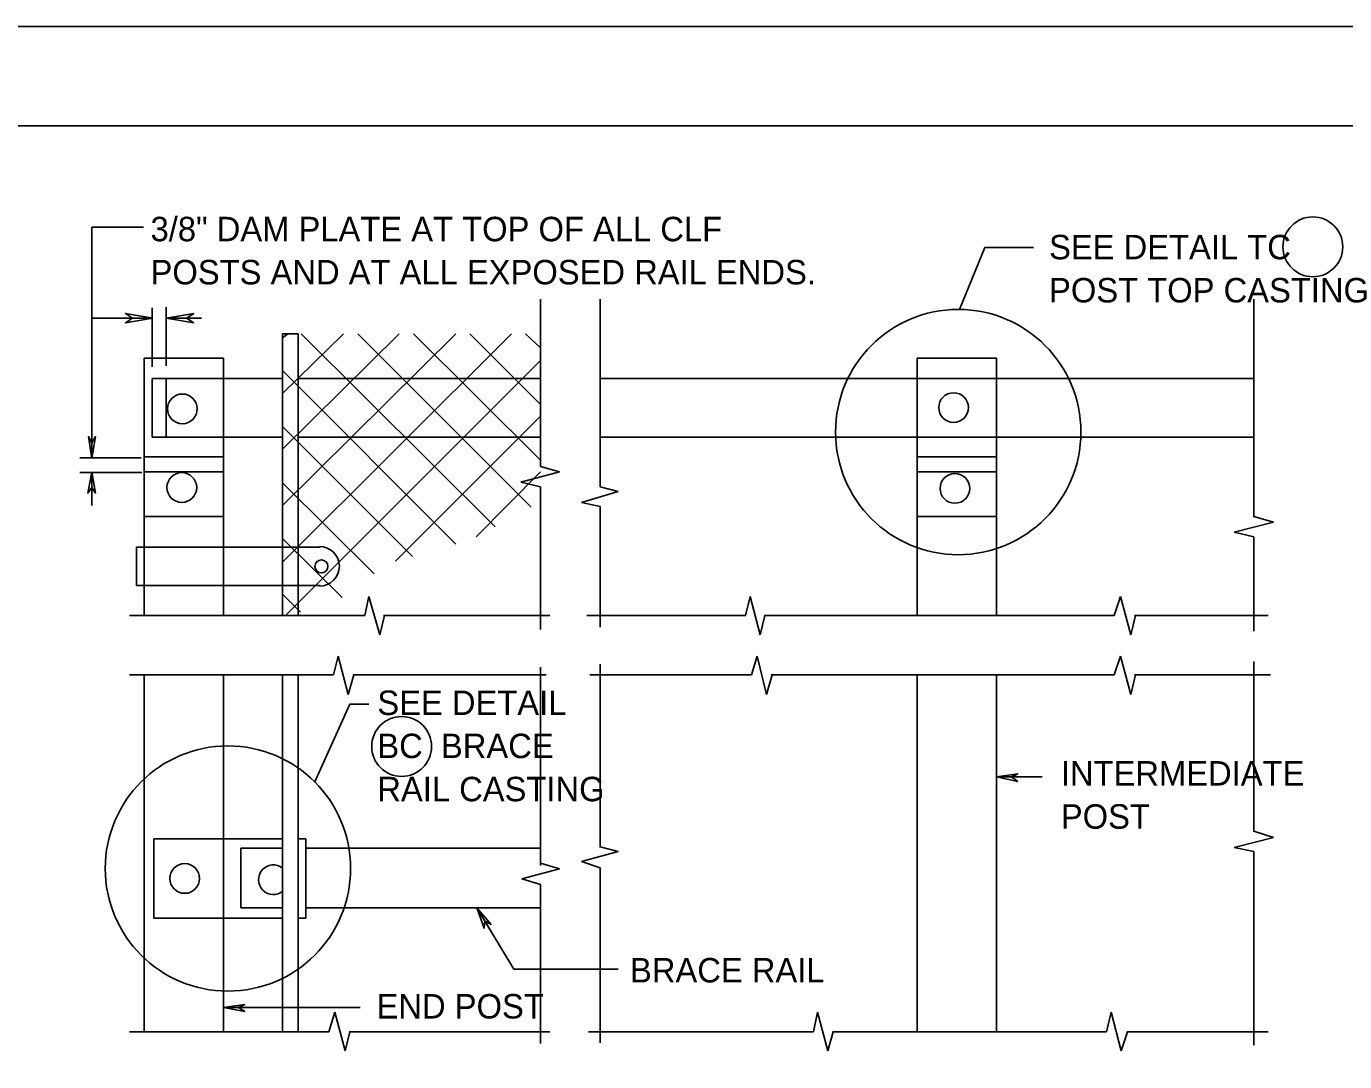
# Model space of a CAD drawing. Extents: x 528.16 to 531.11, y 154.41 to 156.24.
# Drawn here: x 528.923 to 529.474, y 155.809 to 156.242 of the extents above; entities that cross this region are included whole.
import ezdxf

# ---------------------------------------------------------------- set-up
doc = ezdxf.new("R2010")
doc.units = 0
for name, color, linetype in [('Level 1', 7, 'Continuous'), ('Level 2', 7, 'Continuous'), ('Level 41', 7, 'Continuous')]:
    doc.layers.add(name, color=color, linetype=linetype)

msp = doc.modelspace()

# ---------------------------------------------------------------- linework, layer by layer
at = {"layer": 'Level 1'}
for p, q in [((528.1555118110236, 156.24245406824147), (531.1138451443569, 156.24245406824147)), ((528.3421916010499, 156.20078740157481), (531.0921916010499, 156.20078740157481)), ((529.1459973753281, 156.0561023622047), (529.1299212598425, 156.0518372703412)), ((529.13812335958, 156.05839895013122), (529.1459973753281, 156.0561023622047)), ((529.1299212598425, 156.0518372703412), (529.13812335958, 156.0498687664042)), ((529.1706036745406, 156.04790026246718), (529.1551837270341, 156.04330708661416)), ((529.1630577427821, 156.0498687664042), (529.1706036745406, 156.04790026246718)), ((529.1551837270341, 156.04330708661416), (529.1630577427821, 156.04166666666666)), ((529.4445538057743, 156.03510498687663), (529.4363517060367, 156.03740157480314)), ((529.4281496062993, 156.03083989501312), (529.4445538057743, 156.03510498687663)), ((529.4363517060367, 156.0288713910761), (529.4281496062993, 156.03083989501312)), ((529.0646325459318, 155.99606299212599), (529.0662729658793, 156.00393700787401)), ((529.0662729658793, 156.00393700787401), (529.0708661417323, 155.98786089238845)), ((529.2237532808399, 155.99606299212599), (529.2257217847769, 156.00393700787401)), ((529.2257217847769, 156.00393700787401), (529.2299868766404, 155.98786089238845)), ((529.3779527559055, 155.99606299212599), (529.3805774278215, 156.00393700787401)), ((529.3805774278215, 156.00393700787401), (529.384842519685, 155.98786089238845)), ((529.0708661417323, 155.98786089238845), (529.0728346456693, 155.99606299212599)), ((529.2299868766404, 155.98786089238845), (529.2319553805775, 155.99606299212599)), ((529.384842519685, 155.98786089238845), (529.386811023622, 155.99606299212599)), ((529.0515091863517, 155.9711286089239), (529.0534776902887, 155.97900262467192)), ((529.0534776902887, 155.97900262467192), (529.0577427821522, 155.96292650918636)), ((529.2263779527559, 155.9711286089239), (529.2286745406824, 155.97900262467192)), ((529.2286745406824, 155.97900262467192), (529.2326115485564, 155.96292650918636)), ((529.3779527559055, 155.9711286089239), (529.3805774278215, 155.97900262467192)), ((529.3805774278215, 155.97900262467192), (529.384842519685, 155.96292650918636)), ((529.0577427821522, 155.96292650918636), (529.0600393700787, 155.9711286089239)), ((529.2326115485564, 155.96292650918636), (529.2349081364829, 155.9711286089239)), ((529.384842519685, 155.96292650918636), (529.386811023622, 155.9711286089239)), ((529.4445538057743, 155.9032152230971), (529.4363517060367, 155.90583989501312)), ((529.1706036745406, 155.89730971128608), (529.1630577427821, 155.8992782152231)), ((529.4281496062993, 155.8989501312336), (529.4445538057743, 155.9032152230971)), ((529.1551837270341, 155.89304461942257), (529.1706036745406, 155.89730971128608)), ((529.4363517060367, 155.89730971128608), (529.4281496062993, 155.8989501312336)), ((529.130249343832, 155.88582677165354), (529.1459973753281, 155.89009186351706)), ((529.1459973753281, 155.89009186351706), (529.13812335958, 155.89238845144357)), ((529.1630577427821, 155.89041994750656), (529.1551837270341, 155.89304461942257)), ((529.13812335958, 155.88353018372703), (529.130249343832, 155.88582677165354)), ((529.0521653543307, 155.83005249343833), (529.0495406824147, 155.82185039370077)), ((529.0564304461942, 155.81397637795274), (529.0521653543307, 155.83005249343833)), ((529.2522965879265, 155.82185039370077), (529.253937007874, 155.83005249343833)), ((529.253937007874, 155.83005249343833), (529.2582020997376, 155.81397637795274)), ((529.3746719160105, 155.82185039370077), (529.3766404199475, 155.83005249343833)), ((529.3766404199475, 155.83005249343833), (529.380905511811, 155.81397637795274)), ((529.0583989501313, 155.82185039370077), (529.0564304461942, 155.81397637795274)), ((529.2582020997376, 155.81397637795274), (529.260498687664, 155.82185039370077)), ((529.380905511811, 155.81397637795274), (529.383530183727, 155.82185039370077))]:
    msp.add_line(p, q, dxfattribs=at)
for points in [[(528.9760498687664, 156.12040682414698), (528.9645669291339, 156.122375328084), (528.9675196850394, 156.12040682414698), (528.9645669291339, 156.11843832020998)], [(528.9816272965879, 156.12040682414698), (528.9931102362204, 156.11843832020998), (528.9901574803149, 156.12040682414698), (528.9931102362204, 156.122375328084)], [(528.9504593175853, 156.06167979002623), (528.9520997375328, 156.07086614173227), (528.9504593175853, 156.06824146981626), (528.9491469816273, 156.07086614173227)], [(528.9504593175853, 156.0561023622047), (528.9488188976378, 156.04724409448818), (528.9504593175853, 156.0495406824147), (528.9520997375328, 156.04724409448818)], [(529.3287401574803, 155.9284776902887), (529.3375984251968, 155.9265091863517), (529.3349737532808, 155.9284776902887), (529.3375984251968, 155.9297900262467)], [(529.1115485564304, 155.873687664042), (529.114501312336, 155.86515748031496), (529.1148293963255, 155.86811023622047), (529.1174540682415, 155.86679790026247)], [(529.0055774278215, 155.83202099737534), (529.014435695538, 155.83038057742783), (529.011811023622, 155.83202099737534), (529.014435695538, 155.83333333333334)]]:
    msp.add_lwpolyline(points, close=True, dxfattribs=at)
at = {"layer": 'Level 2'}
for p, q in [((528.9504593175853, 156.15846456692913), (528.9721128608924, 156.15846456692913)), ((528.9504593175853, 156.06167979002623), (528.9504593175853, 156.15846456692913)), ((529.13812335958, 156.05839895013122), (529.13812335958, 156.128280839895)), ((529.1630577427821, 156.0498687664042), (529.1630577427821, 156.128280839895)), ((529.4363517060367, 156.03707349081364), (529.4363517060367, 156.128280839895)), ((528.9504593175853, 156.12040682414698), (528.9760498687664, 156.12040682414698)), ((528.9757217847769, 156.12040682414698), (528.9757217847769, 156.1246719160105)), ((528.9757217847769, 156.1000656167979), (528.9757217847769, 156.12040682414698)), ((528.9816272965879, 156.12040682414698), (528.9816272965879, 156.125)), ((528.9816272965879, 156.1003937007874), (528.9816272965879, 156.12040682414698)), ((528.9816272965879, 156.12040682414698), (528.9963910761155, 156.12040682414698)), ((529.0301837270341, 156.11384514435696), (529.0367454068241, 156.11384514435696)), ((529.0301837270341, 156.0246062992126), (529.0301837270341, 156.11384514435696)), ((529.0367454068241, 156.0246062992126), (529.0367454068241, 156.11384514435696)), ((528.9724409448819, 156.10367454068242), (529.0055774278215, 156.10367454068242)), ((528.9724409448819, 156.0249343832021), (528.9724409448819, 156.10367454068242)), ((529.0055774278215, 156.0249343832021), (529.0055774278215, 156.10367454068242)), ((529.2956036745406, 156.10367454068242), (529.3287401574803, 156.10367454068242)), ((529.2956036745406, 156.0249343832021), (529.2956036745406, 156.10367454068242)), ((529.3287401574803, 156.0249343832021), (529.3287401574803, 156.10367454068242)), ((528.9757217847769, 156.07053805774277), (528.9757217847769, 156.0951443569554)), ((528.9757217847769, 156.0951443569554), (529.0055774278215, 156.0951443569554)), ((528.9816272965879, 156.07053805774277), (528.9816272965879, 156.0951443569554)), ((529.0055774278215, 156.0951443569554), (529.0305118110236, 156.0951443569554)), ((529.0367454068241, 156.0951443569554), (529.13812335958, 156.0951443569554)), ((529.1630577427821, 156.0951443569554), (529.2956036745406, 156.0951443569554)), ((529.2956036745406, 156.0951443569554), (529.3287401574803, 156.0951443569554)), ((529.3287401574803, 156.0951443569554), (529.3599081364829, 156.0951443569554)), ((529.3599081364829, 156.0951443569554), (529.4363517060367, 156.0951443569554)), ((528.9757217847769, 156.07053805774277), (529.0055774278215, 156.07053805774277)), ((529.0055774278215, 156.07053805774277), (529.0301837270341, 156.07053805774277)), ((529.0367454068241, 156.07053805774277), (529.13812335958, 156.07053805774277)), ((529.1630577427821, 156.07053805774277), (529.2956036745406, 156.07053805774277)), ((529.2956036745406, 156.07053805774277), (529.3287401574803, 156.07053805774277)), ((529.3287401574803, 156.07053805774277), (529.3599081364829, 156.07053805774277)), ((529.3599081364829, 156.07053805774277), (529.4363517060367, 156.07053805774277)), ((528.9455380577427, 156.06200787401573), (528.9501312335958, 156.06200787401573)), ((528.9501312335958, 156.06200787401573), (528.9711286089239, 156.06200787401573)), ((528.9724409448819, 156.06233595800524), (529.0055774278215, 156.06233595800524)), ((529.2956036745406, 156.06233595800524), (529.3287401574803, 156.06233595800524)), ((528.9455380577427, 156.0557742782152), (528.9504593175853, 156.0557742782152)), ((528.9504593175853, 156.04199475065616), (528.9504593175853, 156.0561023622047)), ((528.9504593175853, 156.0557742782152), (528.9714566929134, 156.0557742782152)), ((528.9724409448819, 156.0561023622047), (529.0055774278215, 156.0561023622047)), ((529.2956036745406, 156.0561023622047), (529.3287401574803, 156.0561023622047)), ((529.13812335958, 155.99015748031496), (529.13812335958, 156.0498687664042)), ((528.9724409448819, 156.03740157480314), (529.0055774278215, 156.03740157480314)), ((529.1630577427821, 155.99114173228347), (529.1630577427821, 156.04166666666666)), ((529.2956036745406, 156.03740157480314), (529.3287401574803, 156.03740157480314)), ((529.4363517060367, 155.98950131233596), (529.4363517060367, 156.0288713910761)), ((528.9691601049868, 156.0246062992126), (529.0459317585302, 156.0246062992126)), ((528.9691601049868, 156.00853018372703), (528.9691601049868, 156.0246062992126)), ((528.9724409448819, 156.00853018372703), (528.9724409448819, 156.0249343832021)), ((529.0055774278215, 156.00853018372703), (529.0055774278215, 156.0249343832021)), ((529.0301837270341, 156.00853018372703), (529.0301837270341, 156.0246062992126)), ((529.0367454068241, 156.00853018372703), (529.0367454068241, 156.0246062992126)), ((529.2956036745406, 156.00853018372703), (529.2956036745406, 156.0249343832021)), ((529.3287401574803, 156.00853018372703), (529.3287401574803, 156.0249343832021)), ((528.9691601049868, 156.00853018372703), (529.0459317585302, 156.00853018372703)), ((528.9724409448819, 155.99606299212599), (528.9724409448819, 156.00853018372703)), ((529.0055774278215, 155.99606299212599), (529.0055774278215, 156.00853018372703)), ((529.0301837270341, 155.99606299212599), (529.0301837270341, 156.00853018372703)), ((529.0367454068241, 155.99606299212599), (529.0367454068241, 156.00853018372703)), ((529.2956036745406, 155.99606299212599), (529.2956036745406, 156.00853018372703)), ((529.3287401574803, 155.99606299212599), (529.3287401574803, 156.00853018372703)), ((528.9662073490814, 155.99606299212599), (529.0646325459318, 155.99606299212599)), ((529.0725065616798, 155.99606299212599), (529.1420603674541, 155.99606299212599)), ((529.1574803149606, 155.99606299212599), (529.2237532808399, 155.99606299212599)), ((529.2316272965879, 155.99606299212599), (529.3779527559055, 155.99606299212599)), ((529.3864829396325, 155.99606299212599), (529.4422572178478, 155.99606299212599)), ((529.3864829396325, 155.99606299212599), (529.4363517060367, 155.99606299212599)), ((529.4363517060367, 155.90551181102362), (529.4363517060367, 155.9767060367454)), ((528.9662073490814, 155.9711286089239), (529.0515091863517, 155.9711286089239)), ((528.9724409448819, 155.82185039370077), (528.9724409448819, 155.9711286089239)), ((529.0055774278215, 155.9025590551181), (529.0055774278215, 155.9711286089239)), ((529.0301837270341, 155.82152230971127), (529.0301837270341, 155.9711286089239)), ((529.0367454068241, 155.82185039370077), (529.0367454068241, 155.9711286089239)), ((529.0597112860893, 155.9711286089239), (529.1404199475065, 155.9711286089239)), ((529.13812335958, 155.89140419947506), (529.13812335958, 155.9744094488189)), ((529.13812335958, 155.89206036745406), (529.13812335958, 155.9711286089239)), ((529.1587926509186, 155.9711286089239), (529.2263779527559, 155.9711286089239)), ((529.1630577427821, 155.8989501312336), (529.1630577427821, 155.9757217847769)), ((529.2345800524935, 155.9711286089239), (529.3779527559055, 155.9711286089239)), ((529.262467191601, 155.9711286089239), (529.3779527559055, 155.9711286089239)), ((529.2956036745406, 155.82185039370077), (529.2956036745406, 155.9711286089239)), ((529.3287401574803, 155.9025590551181), (529.3287401574803, 155.9711286089239)), ((529.3864829396325, 155.9711286089239), (529.4432414698163, 155.9711286089239)), ((529.3864829396325, 155.9711286089239), (529.4363517060367, 155.9711286089239)), ((529.3287401574803, 155.9284776902887), (529.3477690288714, 155.9284776902887)), ((528.9763779527559, 155.86942257217848), (528.9763779527559, 155.9025590551181)), ((528.9763779527559, 155.9025590551181), (529.0305118110236, 155.9025590551181)), ((529.0055774278215, 155.86942257217848), (529.0055774278215, 155.9025590551181)), ((529.0367454068241, 155.9025590551181), (529.0400262467192, 155.9025590551181)), ((529.0400262467192, 155.86942257217848), (529.0400262467192, 155.9025590551181)), ((529.3287401574803, 155.86942257217848), (529.3287401574803, 155.9025590551181)), ((529.0127952755905, 155.873687664042), (529.0127952755905, 155.8986220472441)), ((529.0127952755905, 155.8986220472441), (529.0305118110236, 155.8986220472441)), ((529.0403543307086, 155.8986220472441), (529.13812335958, 155.8986220472441)), ((529.4363517060367, 155.81627296587925), (529.4363517060367, 155.89730971128608)), ((529.1630577427821, 155.81725721784775), (529.1630577427821, 155.89041994750656)), ((529.13812335958, 155.82185039370077), (529.13812335958, 155.88353018372703)), ((529.13812335958, 155.81692913385825), (529.13812335958, 155.88320209973753)), ((529.0127952755905, 155.873687664042), (529.0305118110236, 155.873687664042)), ((529.0403543307086, 155.873687664042), (529.13812335958, 155.873687664042)), ((528.9763779527559, 155.86942257217848), (529.0301837270341, 155.86942257217848)), ((529.0055774278215, 155.82185039370077), (529.0055774278215, 155.86942257217848)), ((529.0367454068241, 155.86942257217848), (529.0400262467192, 155.86942257217848)), ((529.3287401574803, 155.82185039370077), (529.3287401574803, 155.86942257217848)), ((529.0055774278215, 155.83202099737534), (529.0626640419947, 155.83202099737534)), ((528.9662073490814, 155.82185039370077), (529.0495406824147, 155.82185039370077)), ((529.0580708661417, 155.82185039370077), (529.0649606299213, 155.82185039370077)), ((529.0649606299213, 155.82185039370077), (529.1420603674541, 155.82185039370077)), ((529.1581364829397, 155.82185039370077), (529.2522965879265, 155.82185039370077)), ((529.2601706036745, 155.82185039370077), (529.3746719160105, 155.82185039370077)), ((529.262467191601, 155.82185039370077), (529.3740157480315, 155.82185039370077)), ((529.3832020997376, 155.82185039370077), (529.4363517060367, 155.82185039370077)), ((529.3838582677165, 155.82185039370077), (529.4422572178478, 155.82185039370077))]:
    msp.add_line(p, q, dxfattribs=at)
for points in [[(529.3133202099738, 156.1240157480315), (529.3238188976378, 156.1499343832021), (529.3441601049868, 156.1499343832021)], [(529.0301837270341, 156.01837270341207), (529.1259842519685, 156.11384514435696)], [(529.0301837270341, 156.04199475065616), (529.1026902887139, 156.11384514435696)], [(529.0301837270341, 156.06561679790025), (529.0790682414698, 156.11384514435696)], [(529.0301837270341, 156.08891076115486), (529.0557742782153, 156.11384514435696)], [(529.0301837270341, 156.11220472440945), (529.0324803149606, 156.11384514435696)], [(529.1190944881889, 156.03313648293963), (529.0380577427821, 156.11384514435696)], [(529.134186351706, 156.04133858267716), (529.0616797900262, 156.11384514435696)], [(529.13812335958, 156.06102362204723), (529.0849737532808, 156.11384514435696)], [(529.13812335958, 156.08431758530185), (529.1085958005249, 156.11384514435696)], [(529.13812335958, 156.10793963254594), (529.1318897637796, 156.11384514435696)], [(529.1026902887139, 156.0259186351706), (529.0301837270341, 156.0984251968504)], [(529.0314960629921, 155.99606299212599), (529.13812335958, 156.10269028871392)], [(529.0774278215223, 156.01870078740157), (529.13812335958, 156.07939632545933)], [(529.0846456692914, 156.02066929133858), (529.0301837270341, 156.0751312335958)], [(529.1112204724409, 156.0288713910761), (529.13812335958, 156.0561023622047)], [(529.0685695538058, 156.01345144356955), (529.0301837270341, 156.0515091863517)], [(529.0551181102362, 156.0036089238845), (529.0301837270341, 156.0282152230971)], [(529.0377296587926, 155.997375328084), (529.0301837270341, 156.00492125984252)], [(529.0436351706037, 155.9261811023622), (529.0583989501313, 155.95898950131235), (529.0662729658793, 155.95898950131235)], [(529.1115485564304, 155.873687664042), (529.126968503937, 155.8480971128609), (529.1706036745406, 155.8480971128609)]]:
    msp.add_lwpolyline(points, dxfattribs=at)
for centre, radius in [((529.4610166923138, 156.15022986220174), 0.01251106783597761), ((529.3127400965959, 156.07274653219622), 0.05129422240348425), ((528.9883555932199, 156.08244229026508), 0.006214167280501108), ((529.3108079048495, 156.08296262320536), 0.006214167280501108), ((528.9881318831979, 156.04955028857157), 0.006214167280501108), ((529.3113613800153, 156.0491923525362), 0.006214167280501108), ((529.0465003136302, 156.01656714575793), 0.002730889724291717), ((529.0800402724918, 155.94123609031934), 0.01251106783597761), ((529.0074190013253, 155.89016435482745), 0.05129422240348425), ((528.9893299746495, 155.8860149481954), 0.006214167280501108)]:
    msp.add_circle(centre, radius, dxfattribs=at)
for centre, radius, start, end in [((529.0457115286633, 156.01659697376087), 0.008285556374001586, 270, 90), ((529.0264227534246, 155.88546147302958), 0.006214167280501108, 52.24140555555556, 311.2027527777778)]:
    msp.add_arc(centre, radius, start, end, dxfattribs=at)
at = {"layer": 'Level 41'}
msp.add_lwpolyline([(528.1555118110236, 156.24245406824147), (531.1138451443569, 156.24245406824147), (531.1138451443569, 154.40912073490813), (528.1555118110236, 154.40912073490813)], close=True, dxfattribs=at)

# ---------------------------------------------------------------- texts
at = {"layer": 'Level 2'}
for s, p in [('3/8" DAM PLATE AT TOP OF ALL CLF', (528.9750656167979, 156.1525590551181)), ('SEE DETAIL TC', (529.3507217847769, 156.14501312335958)), ('POSTS AND AT ALL EXPOSED RAIL ENDS.', (528.9750656167979, 156.13451443569554)), ('POST TOP CASTING', (529.3507217847769, 156.126968503937)), ('SEE DETAIL', (529.0698818897638, 155.95439632545933)), ('BC  BRACE', (529.0698818897638, 155.93635170603673)), ('INTERMEDIATE', (529.3556430446195, 155.9248687664042)), ('RAIL CASTING', (529.0698818897638, 155.91830708661416)), ('POST', (529.3556430446195, 155.90682414698162)), ('BRACE RAIL', (529.1755249343832, 155.84251968503938)), ('END POST', (529.0695538057743, 155.82742782152232))]:
    msp.add_text(s, height=0.010228346456692914, dxfattribs=at).set_placement(p)

doc.saveas('drawing.dxf')
